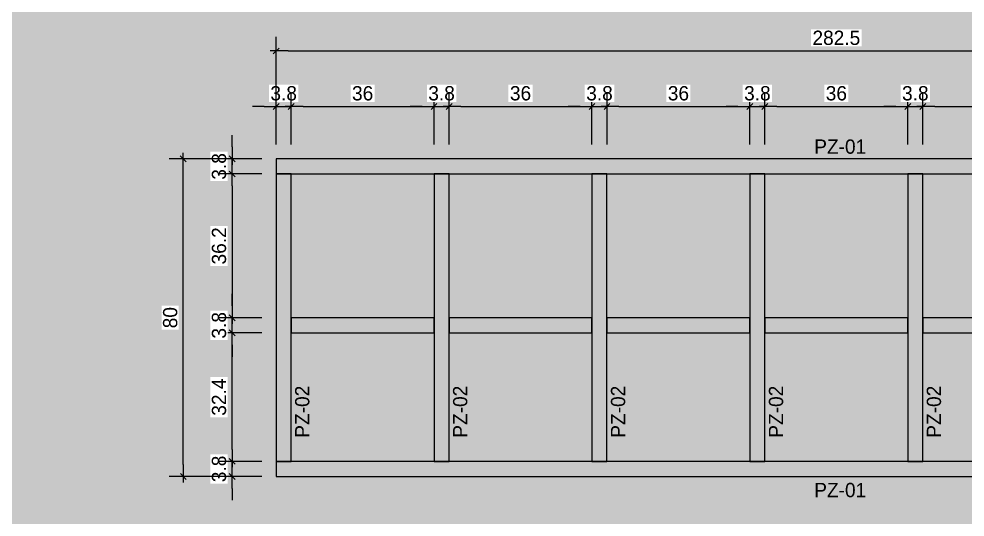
# Model space of a CAD drawing. Header units: millimetres. Extents: x 19458 to 19801, y 4351 to 4752.
# Drawn here: x 19590.041 to 19592.426, y 4507.285 to 4508.54 of the extents above; entities that cross this region are included whole.
import ezdxf

# ---------------------------------------------------------------- set-up
doc = ezdxf.new("R2010")
doc.units = ezdxf.units.MM
for name, color, linetype in [('0 @ 0.2', 7, 'Continuous'), ('cotas', 1, 'Continuous'), ('cotas @ 200', 1, 'Continuous'), ('PANELES PARED', 2, 'Continuous'), ('TEXTO @ 0.2', 2, 'Continuous')]:
    doc.layers.add(name, color=color, linetype=linetype)
doc.styles.add('century gothic', font='GOTHIC.TTF')
doc.dimstyles.new('ANOTATIVE 100 SMCONSTRUCCIONES', dxfattribs={"dimscale": 0, "dimtxt": 0.18, "dimasz": 0.15, "dimexe": 0.18, "dimexo": 0.09, "dimgap": 0.1, "dimtad": 1, "dimzin": 0, "dimdsep": 46, "dimtxsty": 'century gothic', "dimblk1": 'FLECHA1', "dimblk2": 'FLECHA1', "dimsah": 1, "dimcen": 0.18, "dimdle": 0.075, "dimclrd": 1, "dimclre": 1, "dimclrt": 2, "dimaunit": 1, "dimadec": 0, "dimazin": 0, "dimtfac": 0.75, "dimtix": 1, "dimtmove": 2, "dimatfit": 3, "dimfxl": 0.09, "dimtvp": 1.5, "dimtfill": 1, "dimtolj": 1, "dimtzin": 0, "dimarcsym": 0})
doc.dimstyles.new('ANOTATIVE CM SMCONSTRUCCIONES', dxfattribs={"dimscale": 0, "dimtxt": 0.18, "dimasz": 0.15, "dimexe": 0.18, "dimexo": 0.18, "dimgap": 0.07, "dimtad": 1, "dimdec": 1, "dimlfac": 100, "dimdsep": 46, "dimtxsty": 'century gothic', "dimblk1": 'FLECHA1', "dimblk2": 'FLECHA1', "dimsah": 1, "dimcen": 0.18, "dimdle": 0.075, "dimclrd": 1, "dimclre": 1, "dimclrt": 2, "dimaunit": 1, "dimadec": 0, "dimazin": 2, "dimtfac": 0.75, "dimtdec": 1, "dimtix": 1, "dimtmove": 2, "dimatfit": 3, "dimfxl": 0.09, "dimtvp": 1.5, "dimtfill": 1, "dimtolj": 1, "dimtzin": 0, "dimarcsym": 0})

# ---------------------------------------------------------------- blocks, each defined once
blk = doc.blocks.new('FLECHA1')
at = {"color": 4}
blk.add_line((-0.246176, -0.248081), (0.248081, 0.25), dxfattribs=at)
at = {"color": 1}
blk.add_line((-1, 0), (0.496162, 0), dxfattribs=at)
blk = doc.blocks.new('*D1758')
at = {"layer": 'cotas', "color": 1, "lineweight": -2, "transparency": 16777216}
for p, q in [((19614.326, 4580.8448), (19614.326, 4610.8448)), ((19597.9836, 4550.8448), (19578.326, 4550.8448)), ((19614.326, 4548.4298), (19614.326, 4550.8448)), ((19597.5339, 4548.4298), (19578.326, 4548.4298)), ((19614.326, 4518.4298), (19614.326, 4488.4298))]:
    blk.add_line(p, q, dxfattribs=at)
at = {"layer": 'Defpoints', "color": 0, "transparency": 16777216}
for p in [(19614.326, 4550.8448), (19615.9836, 4550.8448), (19615.5339, 4548.4298)]:
    blk.add_point(p, dxfattribs=at)
at = {"layer": 'cotas', "color": 1, "lineweight": -2, "transparency": 16777216, "xscale": 30, "yscale": 30, "zscale": 30}
for p, rotation in [((19614.326, 4550.8448), 270), ((19614.326, 4548.4298), 90)]:
    blk.add_blockref('FLECHA1', p, dxfattribs=dict(at, rotation=rotation))
at = {"layer": 'cotas', "color": 2, "transparency": 16777216, "insert": (19575.5307, 4549.6373), "char_height": 36, "attachment_point": 5, "rotation": 90, "style": 'century gothic', "bg_fill": 3, "box_fill_scale": 1.1, "bg_fill_color": 256, "bg_fill_true_color": 13158600, "bg_fill_transparency": 0}
blk.add_mtext('\\A1;2.42', dxfattribs=at)
blk = doc.blocks.new("PL3'")
at = {"layer": 'PANELES PARED'}
for points in [[(19478.5519, 4521.173), (19478.5519, 4521.135), (19481.377, 4521.135), (19481.377, 4521.173)], [(19478.5899, 4521.135), (19478.5519, 4521.135), (19478.5519, 4520.411), (19478.5899, 4520.411)], [(19478.9881, 4521.135), (19478.9501, 4521.135), (19478.9501, 4520.411), (19478.9881, 4520.411)], [(19479.3862, 4521.135), (19479.3482, 4521.135), (19479.3482, 4520.411), (19479.3862, 4520.411)], [(19479.7844, 4521.135), (19479.7464, 4521.135), (19479.7464, 4520.411), (19479.7844, 4520.411)], [(19480.1825, 4521.135), (19480.1445, 4521.135), (19480.1445, 4520.411), (19480.1825, 4520.411)], [(19478.5899, 4520.7727), (19478.5899, 4520.7347), (19478.9501, 4520.7347), (19478.9501, 4520.7727)], [(19478.9881, 4520.7727), (19478.9881, 4520.7347), (19479.3482, 4520.7347), (19479.3482, 4520.7727)], [(19479.3862, 4520.7727), (19479.3862, 4520.7347), (19479.7464, 4520.7347), (19479.7464, 4520.7727)], [(19479.7844, 4520.7727), (19479.7844, 4520.7347), (19480.1445, 4520.7347), (19480.1445, 4520.7727)], [(19480.1825, 4520.7727), (19480.1825, 4520.7347), (19480.5427, 4520.7347), (19480.5427, 4520.7727)], [(19478.5519, 4520.411), (19478.5519, 4520.373), (19481.377, 4520.373), (19481.377, 4520.411)]]:
    blk.add_lwpolyline(points, close=True, dxfattribs=at)
blk = doc.blocks.new('*D1231')
at = {"color": 1, "lineweight": -2, "transparency": 16777216}
for p, q in [((19590.5782, 4507.4553), (19590.5782, 4507.4853)), ((19590.6532, 4507.4253), (19590.5422, 4507.4253)), ((19590.5782, 4507.3873), (19590.5782, 4507.4253)), ((19590.6532, 4507.3873), (19590.5422, 4507.3873)), ((19590.5782, 4507.3573), (19590.5782, 4507.3273))]:
    blk.add_line(p, q, dxfattribs=at)
at = {"layer": 'Defpoints', "color": 0, "transparency": 16777216}
for p in [(19590.6892, 4507.4253), (19590.6892, 4507.3873)]:
    blk.add_point(p, dxfattribs=at)
at = {"color": 1, "lineweight": -2, "transparency": 16777216, "xscale": 0.03, "yscale": 0.03, "zscale": 0.03}
for p, rotation in [((19590.5782, 4507.4253), 270), ((19590.5782, 4507.3873), 90)]:
    blk.add_blockref('FLECHA1', p, dxfattribs=dict(at, rotation=rotation))
at = {"color": 2, "transparency": 16777216, "insert": (19590.5453, 4507.4063), "char_height": 0.036, "attachment_point": 5, "rotation": 90, "style": 'century gothic', "bg_fill": 3, "box_fill_scale": 1.1, "bg_fill_color": 256, "bg_fill_true_color": 13158600, "bg_fill_transparency": 0}
blk.add_mtext('\\A1;3.8', dxfattribs=at)
at = {"layer": 'Defpoints', "color": 0, "transparency": 16777216}
blk.add_point((19590.5782, 4507.4253), dxfattribs=at)
blk = doc.blocks.new('*D1232')
at = {"color": 1, "lineweight": -2, "transparency": 16777216}
for p, q in [((19590.6532, 4507.749), (19590.5422, 4507.749)), ((19590.5782, 4507.4553), (19590.5782, 4507.719)), ((19590.6532, 4507.4253), (19590.5422, 4507.4253))]:
    blk.add_line(p, q, dxfattribs=at)
at = {"layer": 'Defpoints', "color": 0, "transparency": 16777216}
for p in [(19590.5782, 4507.749), (19590.6892, 4507.749), (19590.6892, 4507.4253)]:
    blk.add_point(p, dxfattribs=at)
at = {"color": 1, "lineweight": -2, "transparency": 16777216, "xscale": 0.03, "yscale": 0.03, "zscale": 0.03}
for p, rotation in [((19590.5782, 4507.749), 90), ((19590.5782, 4507.4253), 270)]:
    blk.add_blockref('FLECHA1', p, dxfattribs=dict(at, rotation=rotation))
at = {"color": 2, "transparency": 16777216, "insert": (19590.5453, 4507.5871), "char_height": 0.036, "attachment_point": 5, "rotation": 90, "style": 'century gothic', "bg_fill": 3, "box_fill_scale": 1.1, "bg_fill_color": 256, "bg_fill_true_color": 13158600, "bg_fill_transparency": 0}
blk.add_mtext('\\A1;32.4', dxfattribs=at)
blk = doc.blocks.new('*D1233')
at = {"color": 1, "lineweight": -2, "transparency": 16777216}
for p, q in [((19590.5782, 4508.2173), (19590.5782, 4508.2473)), ((19590.6532, 4508.1873), (19590.5422, 4508.1873)), ((19590.5782, 4508.1493), (19590.5782, 4508.1873)), ((19590.6532, 4508.1493), (19590.5422, 4508.1493)), ((19590.5782, 4508.1193), (19590.5782, 4508.0893))]:
    blk.add_line(p, q, dxfattribs=at)
at = {"layer": 'Defpoints', "color": 0, "transparency": 16777216}
for p in [(19590.6892, 4508.1873), (19590.6892, 4508.1493)]:
    blk.add_point(p, dxfattribs=at)
at = {"color": 1, "lineweight": -2, "transparency": 16777216, "xscale": 0.03, "yscale": 0.03, "zscale": 0.03}
for p, rotation in [((19590.5782, 4508.1873), 270), ((19590.5782, 4508.1493), 90)]:
    blk.add_blockref('FLECHA1', p, dxfattribs=dict(at, rotation=rotation))
at = {"color": 2, "transparency": 16777216, "insert": (19590.5453, 4508.1683), "char_height": 0.036, "attachment_point": 5, "rotation": 90, "style": 'century gothic', "bg_fill": 3, "box_fill_scale": 1.1, "bg_fill_color": 256, "bg_fill_true_color": 13158600, "bg_fill_transparency": 0}
blk.add_mtext('\\A1;3.8', dxfattribs=at)
at = {"layer": 'Defpoints', "color": 0, "transparency": 16777216}
blk.add_point((19590.5782, 4508.1873), dxfattribs=at)
blk = doc.blocks.new('*D1234')
at = {"color": 1, "lineweight": -2, "transparency": 16777216}
for p, q in [((19590.6532, 4508.1873), (19590.4191, 4508.1873)), ((19590.4551, 4507.4173), (19590.4551, 4508.1573)), ((19590.6532, 4507.3873), (19590.4191, 4507.3873))]:
    blk.add_line(p, q, dxfattribs=at)
at = {"layer": 'Defpoints', "color": 0, "transparency": 16777216}
for p in [(19590.4551, 4508.1873), (19590.6892, 4508.1873), (19590.6892, 4507.3873)]:
    blk.add_point(p, dxfattribs=at)
at = {"color": 1, "lineweight": -2, "transparency": 16777216, "xscale": 0.03, "yscale": 0.03, "zscale": 0.03}
for p, rotation in [((19590.4551, 4508.1873), 90), ((19590.4551, 4507.3873), 270)]:
    blk.add_blockref('FLECHA1', p, dxfattribs=dict(at, rotation=rotation))
at = {"color": 2, "transparency": 16777216, "insert": (19590.4222, 4507.7873), "char_height": 0.036, "attachment_point": 5, "rotation": 90, "style": 'century gothic', "bg_fill": 3, "box_fill_scale": 1.1, "bg_fill_color": 256, "bg_fill_true_color": 13158600, "bg_fill_transparency": 0}
blk.add_mtext('\\A1;80', dxfattribs=at)
blk = doc.blocks.new('*D1235')
at = {"color": 1, "lineweight": -2, "transparency": 16777216}
for p, q in [((19590.5782, 4507.817), (19590.5782, 4507.847)), ((19590.6532, 4507.787), (19590.5422, 4507.787)), ((19590.5782, 4507.749), (19590.5782, 4507.787)), ((19590.6532, 4507.749), (19590.5422, 4507.749)), ((19590.5782, 4507.719), (19590.5782, 4507.689))]:
    blk.add_line(p, q, dxfattribs=at)
at = {"layer": 'Defpoints', "color": 0, "transparency": 16777216}
for p in [(19590.6892, 4507.787), (19590.6892, 4507.749)]:
    blk.add_point(p, dxfattribs=at)
at = {"color": 1, "lineweight": -2, "transparency": 16777216, "xscale": 0.03, "yscale": 0.03, "zscale": 0.03}
for p, rotation in [((19590.5782, 4507.787), 270), ((19590.5782, 4507.749), 90)]:
    blk.add_blockref('FLECHA1', p, dxfattribs=dict(at, rotation=rotation))
at = {"color": 2, "transparency": 16777216, "insert": (19590.5453, 4507.768), "char_height": 0.036, "attachment_point": 5, "rotation": 90, "style": 'century gothic', "bg_fill": 3, "box_fill_scale": 1.1, "bg_fill_color": 256, "bg_fill_true_color": 13158600, "bg_fill_transparency": 0}
blk.add_mtext('\\A1;3.8', dxfattribs=at)
at = {"layer": 'Defpoints', "color": 0, "transparency": 16777216}
blk.add_point((19590.5782, 4507.787), dxfattribs=at)
blk = doc.blocks.new('*D1236')
at = {"color": 1, "lineweight": -2, "transparency": 16777216}
for p, q in [((19590.6532, 4508.1493), (19590.5422, 4508.1493)), ((19590.5782, 4508.1193), (19590.5782, 4507.817)), ((19590.6532, 4507.787), (19590.5422, 4507.787))]:
    blk.add_line(p, q, dxfattribs=at)
at = {"layer": 'Defpoints', "color": 0, "transparency": 16777216}
for p in [(19590.6892, 4508.1493), (19590.5782, 4507.787), (19590.6892, 4507.787)]:
    blk.add_point(p, dxfattribs=at)
at = {"color": 1, "lineweight": -2, "transparency": 16777216, "xscale": 0.03, "yscale": 0.03, "zscale": 0.03}
for p, rotation in [((19590.5782, 4508.1493), 90), ((19590.5782, 4507.787), 270)]:
    blk.add_blockref('FLECHA1', p, dxfattribs=dict(at, rotation=rotation))
at = {"color": 2, "transparency": 16777216, "insert": (19590.5453, 4507.9681), "char_height": 0.036, "attachment_point": 5, "rotation": 90, "style": 'century gothic', "bg_fill": 3, "box_fill_scale": 1.1, "bg_fill_color": 256, "bg_fill_true_color": 13158600, "bg_fill_transparency": 0}
blk.add_mtext('\\A1;36.2', dxfattribs=at)
blk = doc.blocks.new('*D1237')
at = {"color": 1, "lineweight": -2, "transparency": 16777216}
for p, q in [((19590.6892, 4508.2233), (19590.6892, 4508.3554)), ((19590.7272, 4508.2233), (19590.7272, 4508.3554)), ((19590.6592, 4508.3194), (19590.6292, 4508.3194)), ((19590.6892, 4508.3194), (19590.7272, 4508.3194)), ((19590.7572, 4508.3194), (19590.7872, 4508.3194))]:
    blk.add_line(p, q, dxfattribs=at)
at = {"layer": 'Defpoints', "color": 0, "transparency": 16777216}
for p in [(19590.6892, 4508.1873), (19590.7272, 4508.1873)]:
    blk.add_point(p, dxfattribs=at)
at = {"color": 1, "lineweight": -2, "transparency": 16777216, "xscale": 0.03, "yscale": 0.03, "zscale": 0.03}
blk.add_blockref('FLECHA1', (19590.6892, 4508.3194), dxfattribs=at)
at = {"color": 1, "lineweight": -2, "transparency": 16777216, "xscale": 0.03, "yscale": 0.03, "zscale": 0.03, "rotation": 180}
blk.add_blockref('FLECHA1', (19590.7272, 4508.3194), dxfattribs=at)
at = {"color": 2, "transparency": 16777216, "insert": (19590.7082, 4508.3523), "char_height": 0.036, "attachment_point": 5, "style": 'century gothic', "bg_fill": 3, "box_fill_scale": 1.1, "bg_fill_color": 256, "bg_fill_true_color": 13158600, "bg_fill_transparency": 0}
blk.add_mtext('\\A1;3.8', dxfattribs=at)
at = {"layer": 'Defpoints', "color": 0, "transparency": 16777216}
blk.add_point((19590.7272, 4508.3194), dxfattribs=at)
blk = doc.blocks.new('*D1238')
at = {"color": 1, "lineweight": -2, "transparency": 16777216}
for p, q in [((19590.6892, 4508.2233), (19590.6892, 4508.4951)), ((19593.5142, 4508.2233), (19593.5142, 4508.4951)), ((19590.7192, 4508.4591), (19593.4842, 4508.4591))]:
    blk.add_line(p, q, dxfattribs=at)
at = {"layer": 'Defpoints', "color": 0, "transparency": 16777216}
for p in [(19593.5142, 4508.4591), (19590.6892, 4508.1873), (19593.5142, 4508.1873)]:
    blk.add_point(p, dxfattribs=at)
at = {"color": 1, "lineweight": -2, "transparency": 16777216, "xscale": 0.03, "yscale": 0.03, "zscale": 0.03, "rotation": 180}
blk.add_blockref('FLECHA1', (19590.6892, 4508.4591), dxfattribs=at)
at = {"color": 1, "lineweight": -2, "transparency": 16777216, "xscale": 0.03, "yscale": 0.03, "zscale": 0.03}
blk.add_blockref('FLECHA1', (19593.5142, 4508.4591), dxfattribs=at)
at = {"color": 2, "transparency": 16777216, "insert": (19592.1017, 4508.492), "char_height": 0.036, "attachment_point": 5, "style": 'century gothic', "bg_fill": 3, "box_fill_scale": 1.1, "bg_fill_color": 256, "bg_fill_true_color": 13158600, "bg_fill_transparency": 0}
blk.add_mtext('\\A1;282.5', dxfattribs=at)
blk = doc.blocks.new('*D1239')
at = {"color": 1, "lineweight": -2, "transparency": 16777216}
for p, q in [((19590.7272, 4508.2233), (19590.7272, 4508.3554)), ((19591.0873, 4508.2233), (19591.0873, 4508.3554)), ((19590.7572, 4508.3194), (19591.0573, 4508.3194))]:
    blk.add_line(p, q, dxfattribs=at)
at = {"layer": 'Defpoints', "color": 0, "transparency": 16777216}
for p in [(19591.0873, 4508.3194), (19590.7272, 4508.1873), (19591.0873, 4508.1873)]:
    blk.add_point(p, dxfattribs=at)
at = {"color": 1, "lineweight": -2, "transparency": 16777216, "xscale": 0.03, "yscale": 0.03, "zscale": 0.03, "rotation": 180}
blk.add_blockref('FLECHA1', (19590.7272, 4508.3194), dxfattribs=at)
at = {"color": 1, "lineweight": -2, "transparency": 16777216, "xscale": 0.03, "yscale": 0.03, "zscale": 0.03}
blk.add_blockref('FLECHA1', (19591.0873, 4508.3194), dxfattribs=at)
at = {"color": 2, "transparency": 16777216, "insert": (19590.9073, 4508.3523), "char_height": 0.036, "attachment_point": 5, "style": 'century gothic', "bg_fill": 3, "box_fill_scale": 1.1, "bg_fill_color": 256, "bg_fill_true_color": 13158600, "bg_fill_transparency": 0}
blk.add_mtext('\\A1;36', dxfattribs=at)
blk = doc.blocks.new('*D1240')
at = {"color": 1, "lineweight": -2, "transparency": 16777216}
for p, q in [((19591.0873, 4508.2233), (19591.0873, 4508.3554)), ((19591.1253, 4508.2233), (19591.1253, 4508.3554)), ((19591.0573, 4508.3194), (19591.0273, 4508.3194)), ((19591.0873, 4508.3194), (19591.1253, 4508.3194)), ((19591.1553, 4508.3194), (19591.1853, 4508.3194))]:
    blk.add_line(p, q, dxfattribs=at)
at = {"layer": 'Defpoints', "color": 0, "transparency": 16777216}
for p in [(19591.0873, 4508.1873), (19591.1253, 4508.1873)]:
    blk.add_point(p, dxfattribs=at)
at = {"color": 1, "lineweight": -2, "transparency": 16777216, "xscale": 0.03, "yscale": 0.03, "zscale": 0.03}
blk.add_blockref('FLECHA1', (19591.0873, 4508.3194), dxfattribs=at)
at = {"color": 1, "lineweight": -2, "transparency": 16777216, "xscale": 0.03, "yscale": 0.03, "zscale": 0.03, "rotation": 180}
blk.add_blockref('FLECHA1', (19591.1253, 4508.3194), dxfattribs=at)
at = {"color": 2, "transparency": 16777216, "insert": (19591.1063, 4508.3523), "char_height": 0.036, "attachment_point": 5, "style": 'century gothic', "bg_fill": 3, "box_fill_scale": 1.1, "bg_fill_color": 256, "bg_fill_true_color": 13158600, "bg_fill_transparency": 0}
blk.add_mtext('\\A1;3.8', dxfattribs=at)
at = {"layer": 'Defpoints', "color": 0, "transparency": 16777216}
blk.add_point((19591.1253, 4508.3194), dxfattribs=at)
blk = doc.blocks.new('*D1241')
at = {"color": 1, "lineweight": -2, "transparency": 16777216}
for p, q in [((19591.1253, 4508.2233), (19591.1253, 4508.3554)), ((19591.4855, 4508.2233), (19591.4855, 4508.3554)), ((19591.1553, 4508.3194), (19591.4555, 4508.3194))]:
    blk.add_line(p, q, dxfattribs=at)
at = {"layer": 'Defpoints', "color": 0, "transparency": 16777216}
for p in [(19591.4855, 4508.3194), (19591.1253, 4508.1873), (19591.4855, 4508.1873)]:
    blk.add_point(p, dxfattribs=at)
at = {"color": 1, "lineweight": -2, "transparency": 16777216, "xscale": 0.03, "yscale": 0.03, "zscale": 0.03, "rotation": 180}
blk.add_blockref('FLECHA1', (19591.1253, 4508.3194), dxfattribs=at)
at = {"color": 1, "lineweight": -2, "transparency": 16777216, "xscale": 0.03, "yscale": 0.03, "zscale": 0.03}
blk.add_blockref('FLECHA1', (19591.4855, 4508.3194), dxfattribs=at)
at = {"color": 2, "transparency": 16777216, "insert": (19591.3054, 4508.3523), "char_height": 0.036, "attachment_point": 5, "style": 'century gothic', "bg_fill": 3, "box_fill_scale": 1.1, "bg_fill_color": 256, "bg_fill_true_color": 13158600, "bg_fill_transparency": 0}
blk.add_mtext('\\A1;36', dxfattribs=at)
blk = doc.blocks.new('*D1242')
at = {"color": 1, "lineweight": -2, "transparency": 16777216}
for p, q in [((19591.4855, 4508.2233), (19591.4855, 4508.3554)), ((19591.5235, 4508.2233), (19591.5235, 4508.3554)), ((19591.4555, 4508.3194), (19591.4255, 4508.3194)), ((19591.4855, 4508.3194), (19591.5235, 4508.3194)), ((19591.5535, 4508.3194), (19591.5835, 4508.3194))]:
    blk.add_line(p, q, dxfattribs=at)
at = {"layer": 'Defpoints', "color": 0, "transparency": 16777216}
for p in [(19591.4855, 4508.1873), (19591.5235, 4508.1873)]:
    blk.add_point(p, dxfattribs=at)
at = {"color": 1, "lineweight": -2, "transparency": 16777216, "xscale": 0.03, "yscale": 0.03, "zscale": 0.03}
blk.add_blockref('FLECHA1', (19591.4855, 4508.3194), dxfattribs=at)
at = {"color": 1, "lineweight": -2, "transparency": 16777216, "xscale": 0.03, "yscale": 0.03, "zscale": 0.03, "rotation": 180}
blk.add_blockref('FLECHA1', (19591.5235, 4508.3194), dxfattribs=at)
at = {"color": 2, "transparency": 16777216, "insert": (19591.5045, 4508.3523), "char_height": 0.036, "attachment_point": 5, "style": 'century gothic', "bg_fill": 3, "box_fill_scale": 1.1, "bg_fill_color": 256, "bg_fill_true_color": 13158600, "bg_fill_transparency": 0}
blk.add_mtext('\\A1;3.8', dxfattribs=at)
at = {"layer": 'Defpoints', "color": 0, "transparency": 16777216}
blk.add_point((19591.5235, 4508.3194), dxfattribs=at)
blk = doc.blocks.new('*D1243')
at = {"color": 1, "lineweight": -2, "transparency": 16777216}
for p, q in [((19591.5235, 4508.2233), (19591.5235, 4508.3554)), ((19591.8836, 4508.2233), (19591.8836, 4508.3554)), ((19591.5535, 4508.3194), (19591.8536, 4508.3194))]:
    blk.add_line(p, q, dxfattribs=at)
at = {"layer": 'Defpoints', "color": 0, "transparency": 16777216}
for p in [(19591.8836, 4508.3194), (19591.5235, 4508.1873), (19591.8836, 4508.1873)]:
    blk.add_point(p, dxfattribs=at)
at = {"color": 1, "lineweight": -2, "transparency": 16777216, "xscale": 0.03, "yscale": 0.03, "zscale": 0.03, "rotation": 180}
blk.add_blockref('FLECHA1', (19591.5235, 4508.3194), dxfattribs=at)
at = {"color": 1, "lineweight": -2, "transparency": 16777216, "xscale": 0.03, "yscale": 0.03, "zscale": 0.03}
blk.add_blockref('FLECHA1', (19591.8836, 4508.3194), dxfattribs=at)
at = {"color": 2, "transparency": 16777216, "insert": (19591.7035, 4508.3523), "char_height": 0.036, "attachment_point": 5, "style": 'century gothic', "bg_fill": 3, "box_fill_scale": 1.1, "bg_fill_color": 256, "bg_fill_true_color": 13158600, "bg_fill_transparency": 0}
blk.add_mtext('\\A1;36', dxfattribs=at)
blk = doc.blocks.new('*D1244')
at = {"color": 1, "lineweight": -2, "transparency": 16777216}
for p, q in [((19591.8836, 4508.2233), (19591.8836, 4508.3554)), ((19591.9216, 4508.2233), (19591.9216, 4508.3554)), ((19591.8536, 4508.3194), (19591.8236, 4508.3194)), ((19591.8836, 4508.3194), (19591.9216, 4508.3194)), ((19591.9516, 4508.3194), (19591.9816, 4508.3194))]:
    blk.add_line(p, q, dxfattribs=at)
at = {"layer": 'Defpoints', "color": 0, "transparency": 16777216}
for p in [(19591.8836, 4508.1873), (19591.9216, 4508.1873)]:
    blk.add_point(p, dxfattribs=at)
at = {"color": 1, "lineweight": -2, "transparency": 16777216, "xscale": 0.03, "yscale": 0.03, "zscale": 0.03}
blk.add_blockref('FLECHA1', (19591.8836, 4508.3194), dxfattribs=at)
at = {"color": 1, "lineweight": -2, "transparency": 16777216, "xscale": 0.03, "yscale": 0.03, "zscale": 0.03, "rotation": 180}
blk.add_blockref('FLECHA1', (19591.9216, 4508.3194), dxfattribs=at)
at = {"color": 2, "transparency": 16777216, "insert": (19591.9026, 4508.3523), "char_height": 0.036, "attachment_point": 5, "style": 'century gothic', "bg_fill": 3, "box_fill_scale": 1.1, "bg_fill_color": 256, "bg_fill_true_color": 13158600, "bg_fill_transparency": 0}
blk.add_mtext('\\A1;3.8', dxfattribs=at)
at = {"layer": 'Defpoints', "color": 0, "transparency": 16777216}
blk.add_point((19591.9216, 4508.3194), dxfattribs=at)
blk = doc.blocks.new('*D1245')
at = {"color": 1, "lineweight": -2, "transparency": 16777216}
for p, q in [((19591.9216, 4508.2233), (19591.9216, 4508.3554)), ((19592.2818, 4508.2233), (19592.2818, 4508.3554)), ((19591.9516, 4508.3194), (19592.2518, 4508.3194))]:
    blk.add_line(p, q, dxfattribs=at)
at = {"layer": 'Defpoints', "color": 0, "transparency": 16777216}
for p in [(19592.2818, 4508.3194), (19591.9216, 4508.1873), (19592.2818, 4508.1873)]:
    blk.add_point(p, dxfattribs=at)
at = {"color": 1, "lineweight": -2, "transparency": 16777216, "xscale": 0.03, "yscale": 0.03, "zscale": 0.03, "rotation": 180}
blk.add_blockref('FLECHA1', (19591.9216, 4508.3194), dxfattribs=at)
at = {"color": 1, "lineweight": -2, "transparency": 16777216, "xscale": 0.03, "yscale": 0.03, "zscale": 0.03}
blk.add_blockref('FLECHA1', (19592.2818, 4508.3194), dxfattribs=at)
at = {"color": 2, "transparency": 16777216, "insert": (19592.1017, 4508.3523), "char_height": 0.036, "attachment_point": 5, "style": 'century gothic', "bg_fill": 3, "box_fill_scale": 1.1, "bg_fill_color": 256, "bg_fill_true_color": 13158600, "bg_fill_transparency": 0}
blk.add_mtext('\\A1;36', dxfattribs=at)
blk = doc.blocks.new('*D1246')
at = {"color": 1, "lineweight": -2, "transparency": 16777216}
for p, q in [((19592.2818, 4508.2233), (19592.2818, 4508.3554)), ((19592.3198, 4508.2233), (19592.3198, 4508.3554)), ((19592.2518, 4508.3194), (19592.2218, 4508.3194)), ((19592.2818, 4508.3194), (19592.3198, 4508.3194)), ((19592.3498, 4508.3194), (19592.3798, 4508.3194))]:
    blk.add_line(p, q, dxfattribs=at)
at = {"layer": 'Defpoints', "color": 0, "transparency": 16777216}
for p in [(19592.2818, 4508.1873), (19592.3198, 4508.1873)]:
    blk.add_point(p, dxfattribs=at)
at = {"color": 1, "lineweight": -2, "transparency": 16777216, "xscale": 0.03, "yscale": 0.03, "zscale": 0.03}
blk.add_blockref('FLECHA1', (19592.2818, 4508.3194), dxfattribs=at)
at = {"color": 1, "lineweight": -2, "transparency": 16777216, "xscale": 0.03, "yscale": 0.03, "zscale": 0.03, "rotation": 180}
blk.add_blockref('FLECHA1', (19592.3198, 4508.3194), dxfattribs=at)
at = {"color": 2, "transparency": 16777216, "insert": (19592.3008, 4508.3523), "char_height": 0.036, "attachment_point": 5, "style": 'century gothic', "bg_fill": 3, "box_fill_scale": 1.1, "bg_fill_color": 256, "bg_fill_true_color": 13158600, "bg_fill_transparency": 0}
blk.add_mtext('\\A1;3.8', dxfattribs=at)
at = {"layer": 'Defpoints', "color": 0, "transparency": 16777216}
blk.add_point((19592.3198, 4508.3194), dxfattribs=at)
blk = doc.blocks.new('*D1247')
at = {"color": 1, "lineweight": -2, "transparency": 16777216}
for p, q in [((19592.3198, 4508.2233), (19592.3198, 4508.3554)), ((19592.6799, 4508.2233), (19592.6799, 4508.3554)), ((19592.3498, 4508.3194), (19592.6499, 4508.3194))]:
    blk.add_line(p, q, dxfattribs=at)
at = {"layer": 'Defpoints', "color": 0, "transparency": 16777216}
for p in [(19592.6799, 4508.3194), (19592.3198, 4508.1873), (19592.6799, 4508.1873)]:
    blk.add_point(p, dxfattribs=at)
at = {"color": 1, "lineweight": -2, "transparency": 16777216, "xscale": 0.03, "yscale": 0.03, "zscale": 0.03, "rotation": 180}
blk.add_blockref('FLECHA1', (19592.3198, 4508.3194), dxfattribs=at)
at = {"color": 1, "lineweight": -2, "transparency": 16777216, "xscale": 0.03, "yscale": 0.03, "zscale": 0.03}
blk.add_blockref('FLECHA1', (19592.6799, 4508.3194), dxfattribs=at)
at = {"color": 2, "transparency": 16777216, "insert": (19592.4998, 4508.3523), "char_height": 0.036, "attachment_point": 5, "style": 'century gothic', "bg_fill": 3, "box_fill_scale": 1.1, "bg_fill_color": 256, "bg_fill_true_color": 13158600, "bg_fill_transparency": 0}
blk.add_mtext('\\A1;36', dxfattribs=at)
blk = doc.blocks.new('*U1906')
at = {"layer": 'cotas @ 200'}
dim = blk.add_linear_dim(base=(19614.3260382735, 4550.8448237801), p1=(19615.5338597089, 4548.4298237801), p2=(19615.9836080801, 4550.8448237801), angle=90, dimstyle='ANOTATIVE 100 SMCONSTRUCCIONES', override={"dimscale": 200, "dimtix": 1, "dimtofl": 1, "dimtmove": 1, "dimatfit": 1}, dxfattribs=at)
dim.commit()
dim.dimension.update_dxf_attribs({"geometry": '*D1758', "text_midpoint": (19575.5306609792, 4549.6373237801)})

msp = doc.modelspace()

# ---------------------------------------------------------------- block references
at = {"layer": 'cotas'}
msp.add_blockref('*U1906', (0, 0), dxfattribs=at)

# ---------------------------------------------------------------- next in the draw order: block references
msp.add_blockref("PL3'", (112.1372, -12.9857))

# ---------------------------------------------------------------- next in the draw order: texts
at = {"layer": 'TEXTO @ 0.2', "color": 2, "char_height": 0.036, "width": 0.095414, "attachment_point": 1, "rotation": 90, "style": 'century gothic'}
for insert in [(19590.737, 4507.4848), (19591.1352, 4507.4848), (19591.5333, 4507.4848), (19591.9315, 4507.4848), (19592.3296, 4507.4848)]:
    msp.add_mtext('PZ-02 ', dxfattribs=dict(at, insert=insert))
at = {"layer": 'TEXTO @ 0.2', "color": 2, "insert": (19592.0459, 4507.3711), "char_height": 0.036, "width": 0.095414, "attachment_point": 1, "style": 'century gothic'}
msp.add_mtext('PZ-01 ', dxfattribs=at)

# ---------------------------------------------------------------- next in the draw order: dimensions: what is measured, and where the dimension line sits
at = {"layer": '0 @ 0.2'}
for base, p1, p2, picture, middle in [((19590.5782, 4508.1873), (19590.6892, 4508.1493), (19590.6892, 4508.1873), '*D1233', (19590.5453, 4508.1683)), ((19590.5782, 4507.4253), (19590.6892, 4507.3873), (19590.6892, 4507.4253), '*D1231', (19590.5453, 4507.4063))]:
    dim = msp.add_linear_dim(base=base, p1=p1, p2=p2, angle=90, dimstyle='ANOTATIVE CM SMCONSTRUCCIONES', override={"dimscale": 0.2, "dimtix": 1, "dimtofl": 1, "dimtmove": 2, "dimatfit": 3}, dxfattribs=at)
    dim.commit()
    dim.dimension.update_dxf_attribs({"geometry": picture, "text_midpoint": middle})

# ---------------------------------------------------------------- next in the draw order: dimensions: what is measured, and where the dimension line sits
dim = msp.add_linear_dim(base=(19590.5782, 4507.749), p1=(19590.6892, 4507.4253), p2=(19590.6892, 4507.749), angle=90, dimstyle='ANOTATIVE CM SMCONSTRUCCIONES', override={"dimscale": 0.2, "dimtix": 1, "dimtofl": 1, "dimtmove": 2, "dimatfit": 3}, dxfattribs=at)
dim.commit()
dim.dimension.update_dxf_attribs({"geometry": '*D1232', "text_midpoint": (19590.5453, 4507.5871)})

# ---------------------------------------------------------------- next in the draw order: dimensions: what is measured, and where the dimension line sits
dim = msp.add_linear_dim(base=(19590.4551, 4508.1873), p1=(19590.6892, 4507.3873), p2=(19590.6892, 4508.1873), angle=90, dimstyle='ANOTATIVE CM SMCONSTRUCCIONES', override={"dimscale": 0.2, "dimtix": 1, "dimtofl": 1, "dimtmove": 2, "dimatfit": 3}, dxfattribs=at)
dim.commit()
dim.dimension.update_dxf_attribs({"geometry": '*D1234', "text_midpoint": (19590.4222, 4507.7873)})

# ---------------------------------------------------------------- next in the draw order: dimensions: what is measured, and where the dimension line sits
dim = msp.add_linear_dim(base=(19590.7272, 4508.3194), p1=(19590.6892, 4508.1873), p2=(19590.7272, 4508.1873), dimstyle='ANOTATIVE CM SMCONSTRUCCIONES', override={"dimscale": 0.2, "dimtix": 1, "dimtofl": 1, "dimtmove": 2, "dimatfit": 3}, dxfattribs=at)
dim.commit()
dim.dimension.update_dxf_attribs({"geometry": '*D1237', "text_midpoint": (19590.7082, 4508.3523)})
dim = msp.add_linear_dim(base=(19590.5782, 4507.787), p1=(19590.6892, 4507.749), p2=(19590.6892, 4507.787), angle=90, dimstyle='ANOTATIVE CM SMCONSTRUCCIONES', override={"dimscale": 0.2, "dimtix": 1, "dimtofl": 1, "dimtmove": 2, "dimatfit": 3}, dxfattribs=at)
dim.commit()
dim.dimension.update_dxf_attribs({"geometry": '*D1235', "text_midpoint": (19590.5453, 4507.768)})

# ---------------------------------------------------------------- next in the draw order: dimensions: what is measured, and where the dimension line sits
dim = msp.add_linear_dim(base=(19593.5142, 4508.4591), p1=(19590.6892, 4508.1873), p2=(19593.5142, 4508.1873), dimstyle='ANOTATIVE CM SMCONSTRUCCIONES', override={"dimscale": 0.2, "dimtix": 1, "dimtofl": 1, "dimtmove": 2, "dimatfit": 3}, dxfattribs=at)
dim.commit()
dim.dimension.update_dxf_attribs({"geometry": '*D1238', "text_midpoint": (19592.1017, 4508.492)})
dim = msp.add_linear_dim(base=(19590.5782, 4507.787), p1=(19590.6892, 4508.1493), p2=(19590.6892, 4507.787), angle=90, dimstyle='ANOTATIVE CM SMCONSTRUCCIONES', override={"dimscale": 0.2, "dimtix": 1, "dimtofl": 1, "dimtmove": 2, "dimatfit": 3}, dxfattribs=at)
dim.commit()
dim.dimension.update_dxf_attribs({"geometry": '*D1236', "text_midpoint": (19590.5453, 4507.9681)})

# ---------------------------------------------------------------- next in the draw order: dimensions: what is measured, and where the dimension line sits
dim = msp.add_linear_dim(base=(19591.0873, 4508.3194), p1=(19590.7272, 4508.1873), p2=(19591.0873, 4508.1873), dimstyle='ANOTATIVE CM SMCONSTRUCCIONES', override={"dimscale": 0.2, "dimtix": 1, "dimtofl": 1, "dimtmove": 2, "dimatfit": 3}, dxfattribs=at)
dim.commit()
dim.dimension.update_dxf_attribs({"geometry": '*D1239', "text_midpoint": (19590.9073, 4508.3523)})

# ---------------------------------------------------------------- next in the draw order: dimensions: what is measured, and where the dimension line sits
dim = msp.add_linear_dim(base=(19591.1253, 4508.3194), p1=(19591.0873, 4508.1873), p2=(19591.1253, 4508.1873), dimstyle='ANOTATIVE CM SMCONSTRUCCIONES', override={"dimscale": 0.2, "dimtix": 1, "dimtofl": 1, "dimtmove": 2, "dimatfit": 3}, dxfattribs=at)
dim.commit()
dim.dimension.update_dxf_attribs({"geometry": '*D1240', "text_midpoint": (19591.1063, 4508.3523)})

# ---------------------------------------------------------------- next in the draw order: dimensions: what is measured, and where the dimension line sits
dim = msp.add_linear_dim(base=(19591.4855, 4508.3194), p1=(19591.1253, 4508.1873), p2=(19591.4855, 4508.1873), dimstyle='ANOTATIVE CM SMCONSTRUCCIONES', override={"dimscale": 0.2, "dimtix": 1, "dimtofl": 1, "dimtmove": 2, "dimatfit": 3}, dxfattribs=at)
dim.commit()
dim.dimension.update_dxf_attribs({"geometry": '*D1241', "text_midpoint": (19591.3054, 4508.3523)})

# ---------------------------------------------------------------- next in the draw order: dimensions: what is measured, and where the dimension line sits
dim = msp.add_linear_dim(base=(19591.5235, 4508.3194), p1=(19591.4855, 4508.1873), p2=(19591.5235, 4508.1873), dimstyle='ANOTATIVE CM SMCONSTRUCCIONES', override={"dimscale": 0.2, "dimtix": 1, "dimtofl": 1, "dimtmove": 2, "dimatfit": 3}, dxfattribs=at)
dim.commit()
dim.dimension.update_dxf_attribs({"geometry": '*D1242', "text_midpoint": (19591.5045, 4508.3523)})

# ---------------------------------------------------------------- next in the draw order: dimensions: what is measured, and where the dimension line sits
dim = msp.add_linear_dim(base=(19591.8836, 4508.3194), p1=(19591.5235, 4508.1873), p2=(19591.8836, 4508.1873), dimstyle='ANOTATIVE CM SMCONSTRUCCIONES', override={"dimscale": 0.2, "dimtix": 1, "dimtofl": 1, "dimtmove": 2, "dimatfit": 3}, dxfattribs=at)
dim.commit()
dim.dimension.update_dxf_attribs({"geometry": '*D1243', "text_midpoint": (19591.7035, 4508.3523)})

# ---------------------------------------------------------------- next in the draw order: dimensions: what is measured, and where the dimension line sits
dim = msp.add_linear_dim(base=(19591.9216, 4508.3194), p1=(19591.8836, 4508.1873), p2=(19591.9216, 4508.1873), dimstyle='ANOTATIVE CM SMCONSTRUCCIONES', override={"dimscale": 0.2, "dimtix": 1, "dimtofl": 1, "dimtmove": 2, "dimatfit": 3}, dxfattribs=at)
dim.commit()
dim.dimension.update_dxf_attribs({"geometry": '*D1244', "text_midpoint": (19591.9026, 4508.3523)})

# ---------------------------------------------------------------- next in the draw order: dimensions: what is measured, and where the dimension line sits
dim = msp.add_linear_dim(base=(19592.2818, 4508.3194), p1=(19591.9216, 4508.1873), p2=(19592.2818, 4508.1873), dimstyle='ANOTATIVE CM SMCONSTRUCCIONES', override={"dimscale": 0.2, "dimtix": 1, "dimtofl": 1, "dimtmove": 2, "dimatfit": 3}, dxfattribs=at)
dim.commit()
dim.dimension.update_dxf_attribs({"geometry": '*D1245', "text_midpoint": (19592.1017, 4508.3523)})

# ---------------------------------------------------------------- next in the draw order: texts
at = {"layer": 'TEXTO @ 0.2', "color": 2, "insert": (19592.0459, 4508.2362), "char_height": 0.036, "width": 0.095414, "attachment_point": 1, "style": 'century gothic'}
msp.add_mtext('PZ-01 ', dxfattribs=at)

# ---------------------------------------------------------------- next in the draw order: dimensions: what is measured, and where the dimension line sits
at = {"layer": '0 @ 0.2'}
dim = msp.add_linear_dim(base=(19592.3198, 4508.3194), p1=(19592.2818, 4508.1873), p2=(19592.3198, 4508.1873), dimstyle='ANOTATIVE CM SMCONSTRUCCIONES', override={"dimscale": 0.2, "dimtix": 1, "dimtofl": 1, "dimtmove": 2, "dimatfit": 3}, dxfattribs=at)
dim.commit()
dim.dimension.update_dxf_attribs({"geometry": '*D1246', "text_midpoint": (19592.3008, 4508.3523)})

# ---------------------------------------------------------------- next in the draw order: dimensions: what is measured, and where the dimension line sits
dim = msp.add_linear_dim(base=(19592.6799, 4508.3194), p1=(19592.3198, 4508.1873), p2=(19592.6799, 4508.1873), dimstyle='ANOTATIVE CM SMCONSTRUCCIONES', override={"dimscale": 0.2, "dimtix": 1, "dimtofl": 1, "dimtmove": 2, "dimatfit": 3}, dxfattribs=at)
dim.commit()
dim.dimension.update_dxf_attribs({"geometry": '*D1247', "text_midpoint": (19592.4998, 4508.3523)})

doc.saveas('drawing.dxf')
